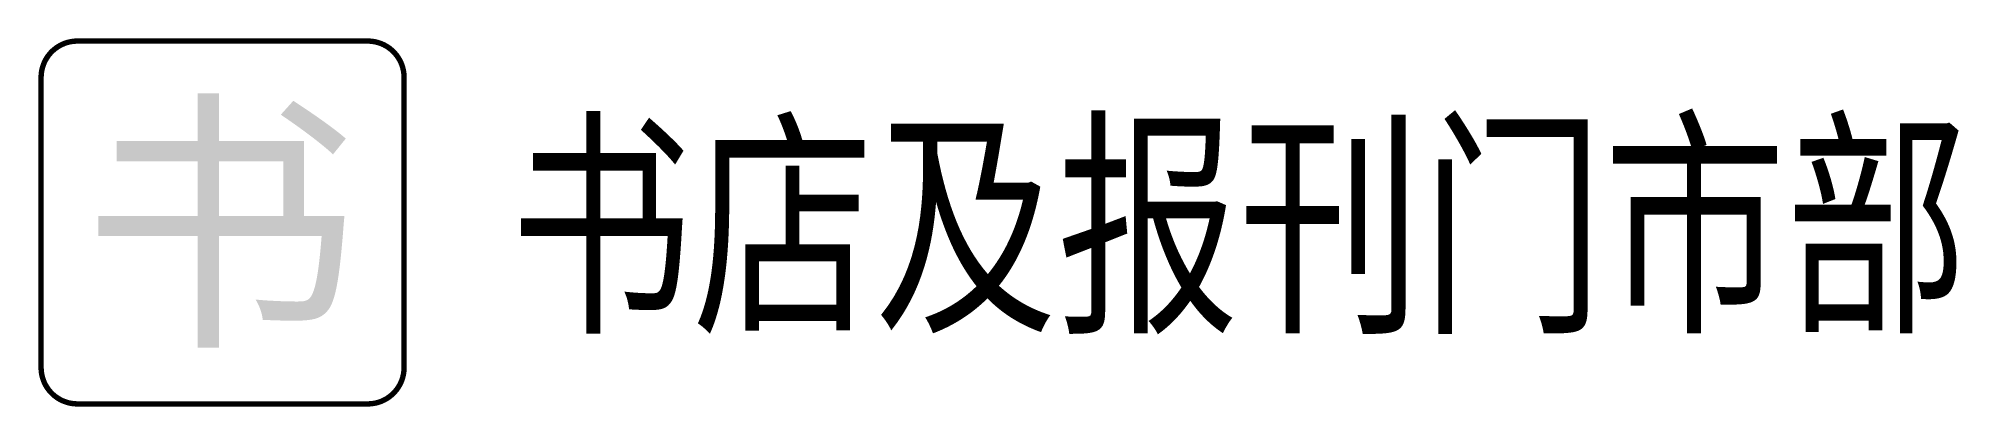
# Model space of a CAD drawing. Header units: millimetres. Extents: x -0.1 to 37.7, y -0.8 to 6.5.
import ezdxf

# ---------------------------------------------------------------- set-up
doc = ezdxf.new("R2010")
doc.units = ezdxf.units.MM
doc.layers.add('设施图块', color=7, linetype='Continuous')
doc.styles.add('HT', font='SIMHEI.TTF')
doc.styles.add('设施块标注', font='SIMFANG.TTF', dxfattribs={"width": 0.75})

msp = doc.modelspace()

# ---------------------------------------------------------------- linework, layer by layer
at = {"layer": '设施图块', "color": 5, "const_width": 0.106}
msp.add_lwpolyline([(0, 5.705, -0.41422), (0.713, 6.419), (6.419, 6.419, -0.414214), (7.132, 5.705), (7.132, 0, -0.414214), (6.419, -0.713), (0.713, -0.713, -0.414214), (0, 0), (0, 5.705)], format="xyb", dxfattribs=at)

# ---------------------------------------------------------------- texts
at = {"layer": '设施图块', "color": 5, "style": 'HT'}
msp.add_text('书', height=4, dxfattribs=at).set_placement((0.798, 0.825))
at = {"layer": '设施图块', "style": '设施块标注', "width": 0.75}
msp.add_attdef('书店及报刊门市部', (9.217, 1.046), '书店及报刊门市部', height=3.5, dxfattribs=at)

doc.saveas('drawing.dxf')
